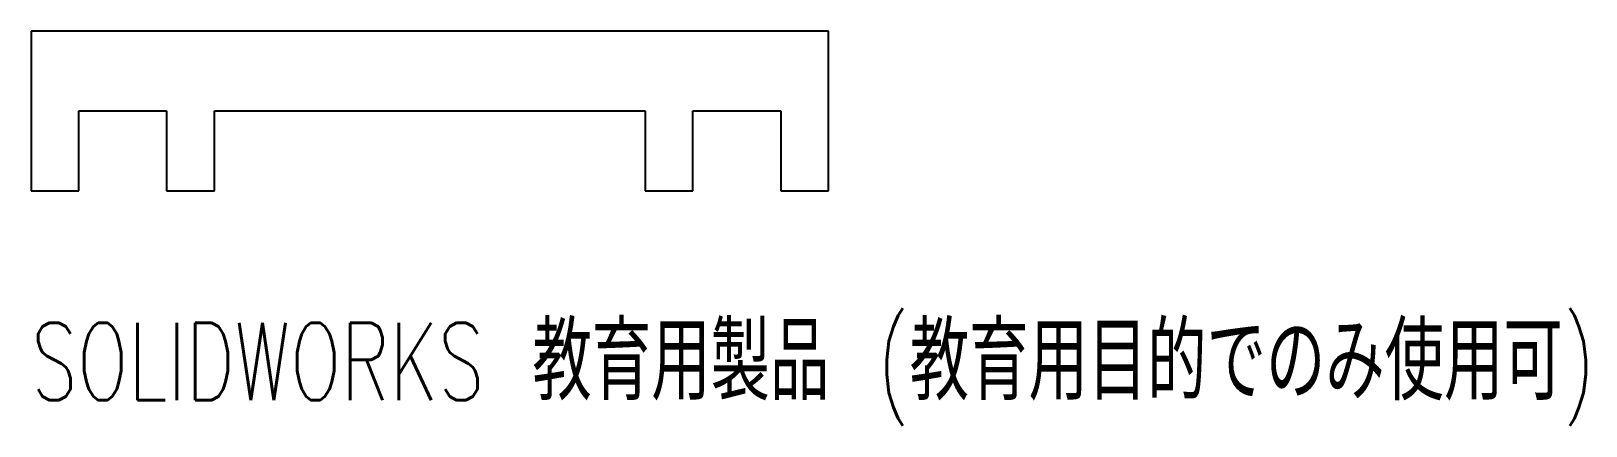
# Model space of a CAD drawing. Header units: millimetres. Extents: x -3 to 94.5, y -14.7 to 10.
import ezdxf

# ---------------------------------------------------------------- set-up
doc = ezdxf.new("R2010")
doc.units = ezdxf.units.MM
doc.styles.add('SLDTEXTSTYLE0', font='TXT', dxfattribs={"width": 0.7, "bigfont": 'bigfont'})

msp = doc.modelspace()

# ---------------------------------------------------------------- linework, layer by layer
at = {"color": 7, "linetype": 'Continuous', "lineweight": 25}
for p, q in [((-3, 10), (-3, 0)), ((47, 10), (-3, 10)), ((47, 0), (47, 10)), ((0, 5), (5.5, 5)), ((0, 0), (0, 5)), ((5.5, 5), (5.5, 0)), ((8.5, 5), (35.5, 5)), ((8.5, 0), (8.5, 5)), ((35.5, 5), (35.5, 0)), ((38.5, 5), (44, 5)), ((38.5, 0), (38.5, 5)), ((44, 5), (44, 0)), ((-3, 0), (0, 0)), ((5.5, 0), (8.5, 0)), ((35.5, 0), (38.5, 0)), ((44, 0), (47, 0))]:
    msp.add_line(p, q, dxfattribs=at)

# ---------------------------------------------------------------- texts
at = {"color": 7, "linetype": 'Continuous', "insert": (-3, -8.27), "char_height": 4.83362, "attachment_point": 1, "style": 'SLDTEXTSTYLE0'}
msp.add_mtext('SOLIDWORKS 教育用製品 (教育用目的でのみ使用可)', dxfattribs=at)

doc.saveas('drawing.dxf')
